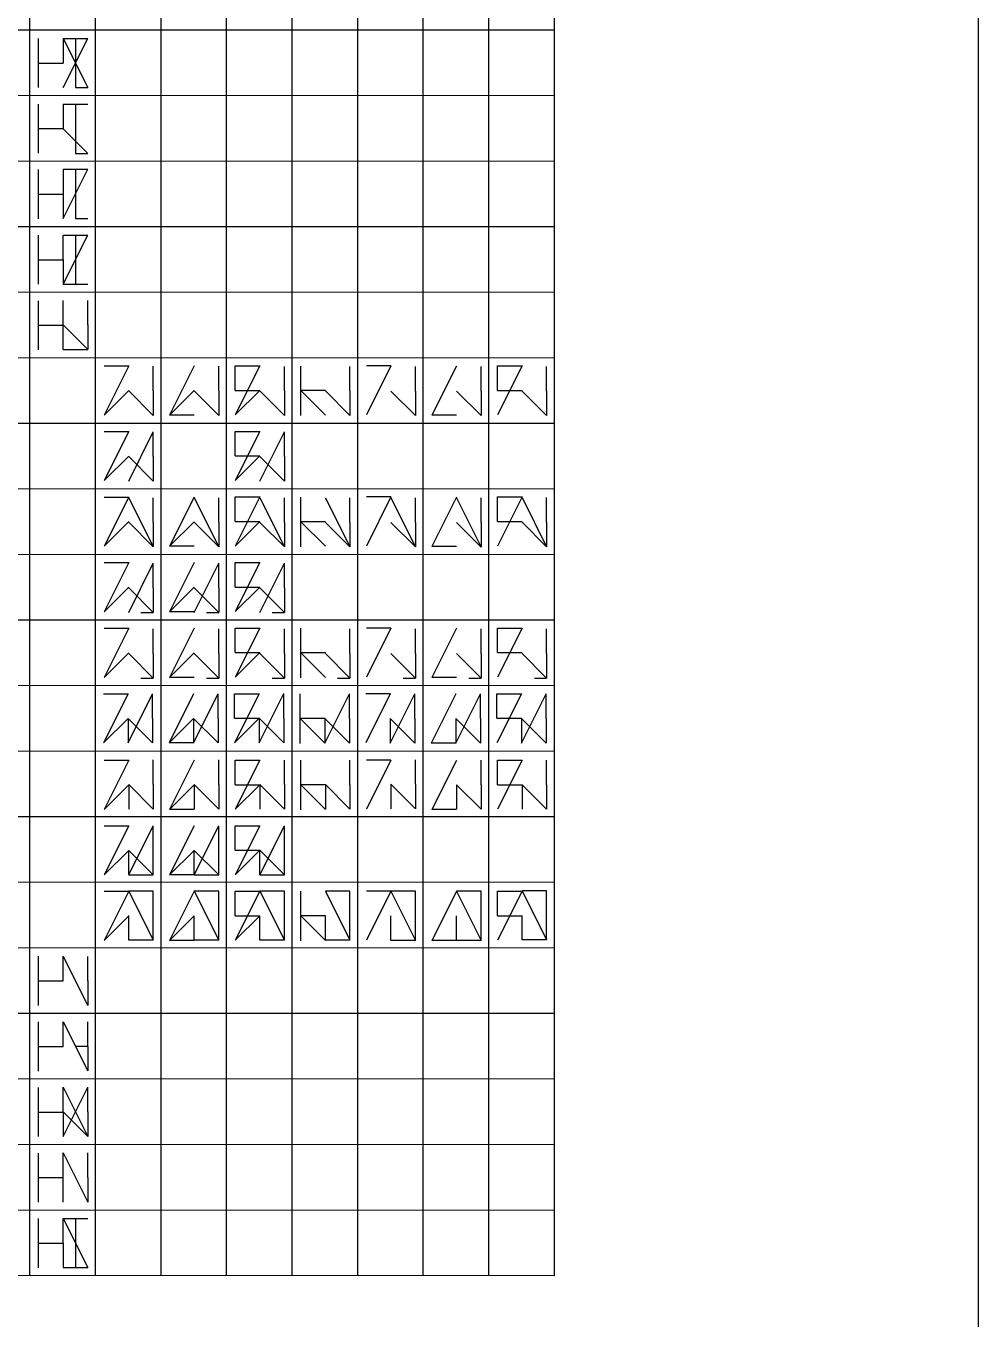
# Model space of a CAD drawing. Header units: millimetres. Extents: x 1653 to 8899, y -538 to 3451.
# Drawn here: x 4085 to 4666, y 493 to 1282 of the extents above; entities that cross this region are included whole.
import ezdxf

# ---------------------------------------------------------------- set-up
doc = ezdxf.new("R2010")
doc.units = ezdxf.units.MM

msp = doc.modelspace()

# ---------------------------------------------------------------- linework, layer by layer
for p, q in [((4666.08, 3451.48), (4666.08, -538.46)), ((4087.33, 1933.69), (4087.33, 519.77)), ((4127.33, 1933.69), (4127.33, 519.75)), ((4167.33, 1933.69), (4167.33, 519.73)), ((4167.33, 1933.44), (4167.33, 519.73)), ((4207.33, 1933.69), (4207.33, 519.71)), ((4207.33, 1933.69), (4207.33, 519.97)), ((4247.33, 1933.69), (4247.33, 519.7)), ((4247.33, 1933.69), (4247.33, 519.97)), ((4287.33, 1933.69), (4287.33, 519.68)), ((4327.33, 1933.69), (4327.33, 519.66)), ((4327.33, 1933.69), (4327.33, 519.97)), ((4367.33, 1933.69), (4367.33, 519.65)), ((4367.33, 1933.36), (4367.33, 519.65)), ((4407.33, 1933.69), (4407.33, 519.63)), ((4407.33, 1933.34), (4407.33, 519.63)), ((4407.33, 1279.63), (3487.33, 1280.03)), ((4092.8, 1259.61), (4092.8, 1274.61)), ((4107.8, 1274.61), (4122.8, 1274.61)), ((4107.8, 1244.61), (4122.8, 1274.61)), ((4107.8, 1274.61), (4122.8, 1244.61)), ((4107.8, 1274.61), (4107.8, 1259.61)), ((4115.3, 1274.61), (4115.3, 1244.61)), ((4092.8, 1244.61), (4092.8, 1259.61)), ((4092.8, 1259.61), (4107.8, 1259.61)), ((4407.33, 1239.63), (3487.33, 1240.03)), ((4115.3, 1244.61), (4122.8, 1244.61)), ((4092.8, 1219.61), (4092.8, 1234.61)), ((4107.8, 1234.61), (4107.8, 1219.61)), ((4107.8, 1234.46), (4122.8, 1234.46)), ((4115.3, 1234.46), (4115.3, 1204.46)), ((4092.8, 1204.61), (4092.8, 1219.61)), ((4092.8, 1219.61), (4107.8, 1219.61)), ((4107.8, 1219.46), (4122.8, 1204.46)), ((4407.33, 1199.63), (3487.33, 1200.03)), ((4115.3, 1204.46), (4122.8, 1204.46)), ((4092.8, 1179.61), (4092.8, 1194.61)), ((4107.8, 1194.84), (4122.8, 1194.84)), ((4107.8, 1164.84), (4122.8, 1194.84)), ((4107.8, 1194.61), (4107.8, 1179.61)), ((4115.3, 1194.84), (4115.3, 1164.84)), ((4092.8, 1164.61), (4092.8, 1179.61)), ((4092.8, 1179.61), (4107.8, 1179.61)), ((4107.8, 1179.84), (4107.8, 1164.84)), ((4407.33, 1159.63), (3487.33, 1160.03)), ((4115.3, 1164.84), (4122.8, 1164.84)), ((4092.8, 1139.61), (4092.8, 1154.61)), ((4107.8, 1154.68), (4122.8, 1154.68)), ((4107.8, 1124.68), (4122.8, 1154.68)), ((4107.8, 1139.68), (4107.8, 1154.68)), ((4115.3, 1154.68), (4115.3, 1124.68)), ((4092.8, 1124.61), (4092.8, 1139.61)), ((4092.8, 1139.61), (4107.8, 1139.61)), ((4107.8, 1139.68), (4107.8, 1124.68)), ((4107.8, 1124.68), (4122.8, 1124.68)), ((4407.33, 1119.63), (3487.33, 1120.03)), ((4092.8, 1099.61), (4092.8, 1114.61)), ((4107.79, 1099.68), (4107.79, 1114.68)), ((4122.8, 1099.84), (4122.8, 1114.84)), ((4092.8, 1084.61), (4092.8, 1099.61)), ((4092.8, 1099.61), (4107.8, 1099.61)), ((4107.79, 1084.84), (4107.79, 1099.84)), ((4107.8, 1099.84), (4122.8, 1084.84)), ((4122.8, 1099.84), (4122.8, 1084.84)), ((4107.79, 1084.84), (4122.79, 1084.84)), ((4407.33, 1079.63), (3487.33, 1080.03)), ((4147.8, 1074.82), (4132.8, 1044.82)), ((4132.8, 1074.82), (4147.8, 1074.82)), ((4162.8, 1059.59), (4162.8, 1074.59)), ((4187.8, 1074.8), (4172.8, 1044.8)), ((4202.8, 1059.58), (4202.8, 1074.58)), ((4212.8, 1074.89), (4227.8, 1074.89)), ((4212.8, 1059.89), (4212.8, 1074.89)), ((4227.8, 1074.89), (4212.8, 1044.89)), ((4242.8, 1059.56), (4242.8, 1074.56)), ((4252.8, 1059.77), (4252.8, 1074.77)), ((4282.8, 1059.54), (4282.8, 1074.54)), ((4307.8, 1074.89), (4292.8, 1044.89)), ((4307.8, 1074.89), (4292.8, 1074.89)), ((4322.8, 1059.52), (4322.8, 1074.52)), ((4347.8, 1074.73), (4332.8, 1044.73)), ((4362.8, 1059.51), (4362.8, 1074.51)), ((4372.8, 1074.89), (4387.8, 1074.89)), ((4372.8, 1059.89), (4372.8, 1074.89)), ((4387.8, 1074.89), (4372.8, 1044.89)), ((4402.8, 1059.49), (4402.8, 1074.49)), ((4147.8, 1059.82), (4132.8, 1044.82)), ((4147.8, 1059.59), (4162.8, 1044.59)), ((4162.8, 1059.59), (4162.8, 1044.59)), ((4187.8, 1059.8), (4172.8, 1044.8)), ((4187.8, 1059.58), (4202.8, 1044.58)), ((4202.8, 1059.58), (4202.8, 1044.58)), ((4212.8, 1059.89), (4227.8, 1059.89)), ((4227.8, 1059.89), (4212.8, 1044.89)), ((4227.8, 1059.56), (4242.8, 1044.56)), ((4242.8, 1059.56), (4242.8, 1044.56)), ((4252.8, 1059.77), (4267.8, 1044.77)), ((4267.8, 1059.77), (4252.8, 1059.77)), ((4252.8, 1044.54), (4252.8, 1059.54)), ((4267.8, 1059.54), (4282.8, 1044.54)), ((4282.8, 1059.54), (4282.8, 1044.54)), ((4307.8, 1059.52), (4322.8, 1044.52)), ((4322.8, 1059.52), (4322.8, 1044.52)), ((4347.8, 1059.51), (4362.8, 1044.51)), ((4362.8, 1059.51), (4362.8, 1044.51)), ((4372.8, 1059.89), (4387.8, 1059.89)), ((4387.8, 1059.49), (4402.8, 1044.49)), ((4402.8, 1059.49), (4402.8, 1044.49)), ((4187.8, 1044.8), (4172.8, 1044.8)), ((4347.8, 1044.73), (4332.8, 1044.73)), ((4407.33, 1039.63), (3487.33, 1040.03)), ((4147.8, 1034.82), (4132.8, 1004.82)), ((4132.8, 1034.82), (4147.8, 1034.82)), ((4147.8, 1004.59), (4162.8, 1034.59)), ((4162.8, 1019.59), (4162.8, 1034.59)), ((4212.8, 1034.89), (4227.8, 1034.89)), ((4212.8, 1019.89), (4212.8, 1034.89)), ((4227.8, 1034.89), (4212.8, 1004.89)), ((4227.8, 1004.56), (4242.8, 1034.56)), ((4242.8, 1019.56), (4242.8, 1034.56)), ((4147.8, 1019.82), (4132.8, 1004.82)), ((4147.8, 1019.59), (4162.8, 1004.59)), ((4162.8, 1019.59), (4162.8, 1004.59)), ((4212.8, 1019.89), (4227.8, 1019.89)), ((4227.8, 1019.89), (4212.8, 1004.89)), ((4227.8, 1019.56), (4242.8, 1004.56)), ((4242.8, 1019.56), (4242.8, 1004.56)), ((4407.33, 999.63), (3487.33, 1000.03)), ((4147.8, 994.82), (4132.8, 964.82)), ((4132.8, 994.82), (4147.8, 994.82)), ((4147.8, 994.42), (4162.8, 964.42)), ((4162.8, 979.42), (4162.8, 994.42)), ((4187.8, 994.8), (4172.8, 964.8)), ((4187.8, 994.4), (4202.8, 964.4)), ((4202.8, 979.4), (4202.8, 994.4)), ((4212.8, 994.89), (4227.8, 994.89)), ((4212.8, 979.89), (4212.8, 994.89)), ((4227.8, 994.89), (4212.8, 964.89)), ((4227.8, 994.39), (4242.8, 964.39)), ((4242.8, 979.39), (4242.8, 994.39)), ((4252.8, 979.77), (4252.8, 994.77)), ((4267.8, 994.37), (4282.8, 964.37)), ((4282.8, 979.37), (4282.8, 994.37)), ((4307.8, 994.89), (4292.8, 964.89)), ((4307.8, 994.89), (4292.8, 994.89)), ((4307.8, 994.35), (4322.8, 964.35)), ((4322.8, 979.35), (4322.8, 994.35)), ((4347.8, 994.73), (4332.8, 964.73)), ((4347.8, 994.33), (4362.8, 964.33)), ((4362.8, 979.33), (4362.8, 994.33)), ((4372.8, 994.89), (4387.8, 994.89)), ((4372.8, 979.89), (4372.8, 994.89)), ((4387.8, 994.89), (4372.8, 964.89)), ((4387.8, 994.49), (4402.8, 964.49)), ((4402.8, 979.49), (4402.8, 994.49)), ((4147.8, 979.82), (4132.8, 964.82)), ((4147.8, 979.42), (4162.8, 964.42)), ((4162.8, 979.42), (4162.8, 964.42)), ((4187.8, 979.8), (4172.8, 964.8)), ((4187.8, 979.4), (4202.8, 964.4)), ((4202.8, 979.4), (4202.8, 964.4)), ((4212.8, 979.89), (4227.8, 979.89)), ((4227.8, 979.89), (4212.8, 964.89)), ((4227.8, 979.39), (4242.8, 964.39)), ((4242.8, 979.39), (4242.8, 964.39)), ((4252.8, 979.77), (4267.8, 964.77)), ((4267.8, 979.77), (4252.8, 979.77)), ((4252.8, 964.54), (4252.8, 979.54)), ((4267.8, 979.37), (4282.8, 964.37)), ((4282.8, 979.37), (4282.8, 964.37)), ((4307.8, 979.35), (4322.8, 964.35)), ((4322.8, 979.35), (4322.8, 964.35)), ((4347.8, 979.33), (4362.8, 964.33)), ((4362.8, 979.33), (4362.8, 964.33)), ((4372.8, 979.89), (4387.8, 979.89)), ((4387.8, 979.49), (4402.8, 964.49)), ((4402.8, 979.49), (4402.8, 964.49)), ((4187.8, 964.8), (4172.8, 964.8)), ((4347.8, 964.73), (4332.8, 964.73)), ((4407.33, 959.63), (3487.33, 960.03)), ((4147.8, 954.84), (4132.8, 924.84)), ((4132.8, 954.84), (4147.8, 954.84)), ((4187.8, 954.82), (4172.8, 924.82)), ((4212.8, 954.9), (4227.8, 954.9)), ((4212.8, 939.9), (4212.8, 954.9)), ((4227.8, 954.9), (4212.8, 924.9)), ((4147.8, 924.44), (4162.8, 954.44)), ((4162.8, 939.44), (4162.8, 954.44)), ((4187.8, 924.42), (4202.8, 954.42)), ((4202.8, 939.42), (4202.8, 954.42)), ((4227.8, 924.4), (4242.8, 954.4)), ((4242.8, 939.4), (4242.8, 954.4)), ((4147.8, 939.84), (4132.8, 924.84)), ((4147.8, 939.44), (4162.8, 924.44)), ((4162.8, 939.44), (4162.8, 924.44)), ((4187.8, 939.82), (4172.8, 924.82)), ((4187.8, 939.42), (4202.8, 924.42)), ((4202.8, 939.42), (4202.8, 924.42)), ((4212.8, 939.9), (4227.8, 939.9)), ((4227.8, 939.9), (4212.8, 924.9)), ((4227.8, 939.4), (4242.8, 924.4)), ((4242.8, 939.4), (4242.8, 924.4)), ((4155.3, 924.44), (4162.8, 924.44)), ((4187.8, 924.82), (4172.8, 924.82)), ((4195.3, 924.42), (4202.8, 924.42)), ((4235.3, 924.4), (4242.8, 924.4)), ((4407.33, 919.63), (3487.33, 920.03)), ((4147.8, 914.82), (4132.8, 884.82)), ((4132.8, 914.82), (4147.8, 914.82)), ((4162.8, 899.42), (4162.8, 914.42)), ((4187.8, 914.8), (4172.8, 884.8)), ((4202.8, 899.4), (4202.8, 914.4)), ((4212.8, 914.89), (4227.8, 914.89)), ((4212.8, 899.89), (4212.8, 914.89)), ((4227.8, 914.89), (4212.8, 884.89)), ((4242.8, 899.39), (4242.8, 914.39)), ((4252.8, 899.77), (4252.8, 914.77)), ((4282.8, 899.37), (4282.8, 914.37)), ((4307.8, 914.89), (4292.8, 884.89)), ((4307.8, 914.89), (4292.8, 914.89)), ((4322.8, 899.35), (4322.8, 914.35)), ((4347.8, 914.73), (4332.8, 884.73)), ((4362.8, 899.33), (4362.8, 914.33)), ((4372.8, 914.89), (4387.8, 914.89)), ((4372.8, 899.89), (4372.8, 914.89)), ((4387.8, 914.89), (4372.8, 884.89)), ((4402.8, 899.32), (4402.8, 914.32)), ((4147.8, 899.82), (4132.8, 884.82)), ((4187.8, 899.8), (4172.8, 884.8)), ((4212.8, 899.89), (4227.8, 899.89)), ((4227.8, 899.89), (4212.8, 884.89)), ((4252.8, 899.77), (4267.8, 884.77)), ((4267.8, 899.77), (4252.8, 899.77)), ((4252.8, 884.54), (4252.8, 899.54)), ((4372.8, 899.89), (4387.8, 899.89)), ((4147.8, 899.42), (4162.8, 884.42)), ((4162.8, 899.42), (4162.8, 884.42)), ((4187.8, 899.4), (4202.8, 884.4)), ((4202.8, 899.4), (4202.8, 884.4)), ((4227.8, 899.39), (4242.8, 884.39)), ((4242.8, 899.39), (4242.8, 884.39)), ((4267.8, 899.37), (4282.8, 884.37)), ((4282.8, 899.37), (4282.8, 884.37)), ((4307.8, 899.35), (4322.8, 884.35)), ((4322.8, 899.35), (4322.8, 884.35)), ((4347.8, 899.33), (4362.8, 884.33)), ((4362.8, 899.33), (4362.8, 884.33)), ((4387.8, 899.32), (4402.8, 884.32)), ((4402.8, 899.32), (4402.8, 884.32)), ((4155.3, 884.42), (4162.8, 884.42)), ((4187.8, 884.8), (4172.8, 884.8)), ((4195.3, 884.4), (4202.8, 884.4)), ((4235.3, 884.39), (4242.8, 884.39)), ((4275.3, 884.37), (4282.8, 884.37)), ((4315.3, 884.35), (4322.8, 884.35)), ((4347.8, 884.73), (4332.8, 884.73)), ((4355.3, 884.33), (4362.8, 884.33)), ((4395.3, 884.32), (4402.8, 884.32)), ((4407.33, 879.63), (3487.33, 880.03)), ((4147.43, 874.78), (4132.43, 844.78)), ((4132.43, 874.78), (4147.43, 874.78)), ((4147.43, 844.78), (4162.43, 874.78)), ((4162.43, 859.78), (4162.43, 874.78)), ((4187.43, 874.77), (4172.43, 844.77)), ((4187.43, 844.77), (4202.43, 874.77)), ((4202.43, 859.77), (4202.43, 874.77)), ((4212.43, 874.85), (4227.43, 874.85)), ((4212.43, 859.85), (4212.43, 874.85)), ((4227.43, 874.85), (4212.43, 844.85)), ((4227.43, 844.96), (4242.43, 874.96)), ((4242.43, 859.96), (4242.43, 874.96)), ((4252.43, 859.73), (4252.43, 874.73)), ((4267.43, 844.73), (4282.43, 874.73)), ((4282.43, 859.73), (4282.43, 874.73)), ((4307.43, 874.85), (4292.43, 844.85)), ((4307.43, 874.85), (4292.43, 874.85)), ((4307.43, 844.72), (4322.43, 874.72)), ((4322.43, 859.72), (4322.43, 874.72)), ((4347.43, 874.7), (4332.43, 844.7)), ((4347.43, 844.7), (4362.43, 874.7)), ((4362.43, 859.7), (4362.43, 874.7)), ((4372.43, 874.85), (4387.43, 874.85)), ((4372.43, 859.85), (4372.43, 874.85)), ((4387.43, 874.85), (4372.43, 844.85)), ((4387.43, 844.68), (4402.43, 874.68)), ((4402.43, 859.68), (4402.43, 874.68)), ((4147.43, 859.78), (4132.43, 844.78)), ((4147.43, 859.78), (4162.43, 844.78)), ((4147.43, 859.78), (4147.43, 844.78)), ((4162.43, 859.78), (4162.43, 844.78)), ((4187.43, 859.77), (4172.43, 844.77)), ((4187.43, 859.77), (4202.43, 844.77)), ((4187.43, 859.77), (4187.43, 844.77)), ((4202.43, 859.77), (4202.43, 844.77)), ((4212.43, 859.85), (4227.43, 859.85)), ((4227.43, 859.85), (4212.43, 844.85)), ((4227.43, 859.96), (4242.43, 844.96)), ((4227.43, 859.96), (4227.43, 844.96)), ((4242.43, 859.96), (4242.43, 844.96)), ((4252.43, 859.73), (4267.43, 844.73)), ((4267.43, 859.73), (4252.43, 859.73)), ((4252.43, 844.51), (4252.43, 859.51)), ((4267.43, 859.73), (4282.43, 844.73)), ((4267.43, 859.73), (4267.43, 844.73)), ((4282.43, 859.73), (4282.43, 844.73)), ((4307.43, 859.72), (4322.43, 844.72)), ((4307.43, 859.72), (4307.43, 844.72)), ((4322.43, 859.72), (4322.43, 844.72)), ((4347.43, 859.7), (4362.43, 844.7)), ((4347.43, 859.7), (4347.43, 844.7)), ((4362.43, 859.7), (4362.43, 844.7)), ((4372.43, 859.85), (4387.43, 859.85)), ((4387.43, 859.68), (4402.43, 844.68)), ((4387.43, 859.68), (4387.43, 844.68)), ((4402.43, 859.68), (4402.43, 844.68)), ((4187.43, 844.77), (4172.43, 844.77)), ((4347.43, 844.7), (4332.43, 844.7)), ((4407.33, 839.63), (3487.33, 840.03)), ((4147.8, 834.25), (4132.8, 804.25)), ((4132.8, 834.25), (4147.8, 834.25)), ((4162.8, 819.42), (4162.8, 834.42)), ((4187.8, 834.23), (4172.8, 804.23)), ((4202.8, 819.4), (4202.8, 834.4)), ((4212.8, 834.32), (4227.8, 834.32)), ((4212.8, 819.32), (4212.8, 834.32)), ((4227.8, 834.32), (4212.8, 804.32)), ((4242.8, 819.39), (4242.8, 834.39)), ((4252.8, 819.2), (4252.8, 834.2)), ((4282.8, 819.37), (4282.8, 834.37)), ((4307.8, 834.32), (4292.8, 804.32)), ((4307.8, 834.32), (4292.8, 834.32)), ((4322.8, 819.59), (4322.8, 834.59)), ((4347.8, 834.16), (4332.8, 804.16)), ((4362.8, 819.33), (4362.8, 834.33)), ((4372.8, 834.32), (4387.8, 834.32)), ((4372.8, 819.32), (4372.8, 834.32)), ((4387.8, 834.32), (4372.8, 804.32)), ((4402.8, 819.32), (4402.8, 834.32)), ((4147.8, 819.25), (4132.8, 804.25)), ((4147.8, 819.42), (4162.8, 804.42)), ((4147.8, 819.42), (4147.8, 804.42)), ((4162.8, 819.42), (4162.8, 804.42)), ((4187.8, 819.23), (4172.8, 804.23)), ((4187.8, 819.4), (4202.8, 804.4)), ((4187.8, 819.4), (4187.8, 804.4)), ((4202.8, 819.4), (4202.8, 804.4)), ((4212.8, 819.32), (4227.8, 819.32)), ((4227.8, 819.32), (4212.8, 804.32)), ((4227.8, 819.39), (4242.8, 804.39)), ((4227.8, 819.39), (4227.8, 804.39)), ((4242.8, 819.39), (4242.8, 804.39)), ((4252.8, 819.2), (4267.8, 804.2)), ((4267.8, 819.2), (4252.8, 819.2)), ((4252.8, 803.97), (4252.8, 818.97)), ((4267.8, 819.37), (4282.8, 804.37)), ((4267.8, 819.37), (4267.8, 804.37)), ((4282.8, 819.37), (4282.8, 804.37)), ((4307.8, 819.59), (4322.8, 804.59)), ((4307.8, 819.59), (4307.8, 804.59)), ((4322.8, 819.59), (4322.8, 804.59)), ((4347.8, 819.33), (4362.8, 804.33)), ((4347.8, 819.33), (4347.8, 804.33)), ((4362.8, 819.33), (4362.8, 804.33)), ((4372.8, 819.32), (4387.8, 819.32)), ((4387.8, 819.32), (4402.8, 804.32)), ((4387.8, 819.32), (4387.8, 804.32)), ((4402.8, 819.32), (4402.8, 804.32)), ((4407.33, 799.63), (3487.33, 800.03)), ((4187.8, 804.23), (4172.8, 804.23)), ((4347.8, 804.16), (4332.8, 804.16)), ((4147.8, 794.25), (4132.8, 764.25)), ((4132.8, 794.25), (4147.8, 794.25)), ((4147.8, 764.25), (4162.8, 794.25)), ((4162.8, 779.25), (4162.8, 794.25)), ((4187.8, 794.23), (4172.8, 764.23)), ((4187.8, 764.23), (4202.8, 794.23)), ((4202.8, 779.23), (4202.8, 794.23)), ((4212.8, 794.32), (4227.8, 794.32)), ((4212.8, 779.32), (4212.8, 794.32)), ((4227.8, 794.32), (4212.8, 764.32)), ((4227.8, 764.32), (4242.8, 794.32)), ((4242.8, 779.32), (4242.8, 794.32)), ((4147.8, 779.25), (4132.8, 764.25)), ((4147.8, 764.25), (4147.8, 779.25)), ((4147.8, 779.25), (4162.8, 764.25)), ((4162.8, 764.25), (4162.8, 779.25)), ((4187.8, 779.23), (4172.8, 764.23)), ((4187.8, 764.23), (4187.8, 779.23)), ((4187.8, 779.23), (4202.8, 764.23)), ((4202.8, 764.23), (4202.8, 779.23)), ((4212.8, 779.32), (4227.8, 779.32)), ((4227.8, 779.32), (4212.8, 764.32)), ((4227.8, 764.32), (4227.8, 779.32)), ((4227.8, 779.32), (4242.8, 764.32)), ((4242.8, 764.32), (4242.8, 779.32)), ((4407.33, 759.63), (3487.33, 760.03)), ((4147.8, 764.25), (4162.8, 764.25)), ((4187.8, 764.23), (4172.8, 764.23)), ((4187.8, 764.23), (4202.8, 764.23)), ((4227.8, 764.32), (4242.8, 764.32)), ((4147.8, 754.32), (4132.8, 724.32)), ((4132.8, 754.32), (4147.8, 754.32)), ((4147.8, 754.42), (4162.8, 724.42)), ((4162.8, 754.42), (4147.8, 754.42)), ((4162.8, 739.42), (4162.8, 754.42)), ((4187.8, 754.3), (4172.8, 724.3)), ((4187.8, 754.4), (4202.8, 724.4)), ((4202.8, 754.4), (4187.8, 754.4)), ((4202.8, 739.4), (4202.8, 754.4)), ((4212.8, 754.39), (4227.8, 754.39)), ((4212.8, 739.39), (4212.8, 754.39)), ((4227.8, 754.39), (4212.8, 724.39)), ((4227.8, 754.39), (4242.8, 724.39)), ((4242.8, 754.39), (4227.8, 754.39)), ((4242.8, 739.39), (4242.8, 754.39)), ((4252.8, 739.27), (4252.8, 754.27)), ((4267.8, 754.37), (4282.8, 724.37)), ((4282.8, 754.37), (4267.8, 754.37)), ((4282.8, 739.37), (4282.8, 754.37)), ((4307.8, 754.39), (4292.8, 724.39)), ((4307.8, 754.39), (4292.8, 754.39)), ((4307.8, 754.35), (4322.8, 724.35)), ((4322.8, 754.35), (4307.8, 754.35)), ((4322.8, 739.35), (4322.8, 754.35)), ((4347.8, 754.23), (4332.8, 724.23)), ((4347.8, 754.33), (4362.8, 724.33)), ((4362.8, 754.33), (4347.8, 754.33)), ((4362.8, 739.33), (4362.8, 754.33)), ((4372.8, 754.39), (4387.8, 754.39)), ((4372.8, 739.39), (4372.8, 754.39)), ((4387.8, 754.39), (4372.8, 724.39)), ((4387.8, 754.59), (4402.8, 724.59)), ((4402.8, 754.59), (4387.8, 754.59)), ((4402.8, 739.59), (4402.8, 754.59)), ((4147.8, 739.32), (4132.8, 724.32)), ((4147.8, 724.42), (4147.8, 739.42)), ((4162.8, 724.42), (4162.8, 739.42)), ((4187.8, 739.3), (4172.8, 724.3)), ((4187.8, 724.4), (4187.8, 739.4)), ((4202.8, 724.4), (4202.8, 739.4)), ((4212.8, 739.39), (4227.8, 739.39)), ((4227.8, 739.39), (4212.8, 724.39)), ((4227.8, 724.39), (4227.8, 739.39)), ((4242.8, 724.39), (4242.8, 739.39)), ((4252.8, 739.27), (4267.8, 724.27)), ((4267.8, 739.27), (4252.8, 739.27)), ((4252.8, 724.04), (4252.8, 739.04)), ((4267.8, 724.37), (4267.8, 739.37)), ((4282.8, 724.37), (4282.8, 739.37)), ((4307.8, 724.35), (4307.8, 739.35)), ((4322.8, 724.35), (4322.8, 739.35)), ((4347.8, 724.33), (4347.8, 739.33)), ((4362.8, 724.33), (4362.8, 739.33)), ((4372.8, 739.39), (4387.8, 739.39)), ((4387.8, 724.59), (4387.8, 739.59)), ((4402.8, 724.59), (4402.8, 739.59)), ((4407.33, 719.63), (3487.33, 720.03)), ((4162.8, 724.42), (4147.8, 724.42)), ((4187.8, 724.3), (4172.8, 724.3)), ((4202.8, 724.4), (4187.8, 724.4)), ((4242.8, 724.39), (4227.8, 724.39)), ((4282.8, 724.37), (4267.8, 724.37)), ((4322.8, 724.35), (4307.8, 724.35)), ((4347.8, 724.23), (4332.8, 724.23)), ((4362.8, 724.33), (4347.8, 724.33)), ((4402.8, 724.59), (4387.8, 724.59)), ((4092.8, 699.61), (4092.8, 714.61)), ((4107.79, 699.68), (4107.79, 714.68)), ((4107.8, 714.59), (4122.8, 684.59)), ((4122.8, 699.59), (4122.8, 714.59)), ((4092.8, 684.61), (4092.8, 699.61)), ((4092.8, 699.61), (4107.8, 699.61)), ((4122.8, 699.59), (4122.8, 684.59)), ((4407.33, 679.63), (3487.33, 680.03)), ((4092.8, 659.61), (4092.8, 674.61)), ((4107.79, 659.68), (4107.79, 674.68)), ((4107.79, 674.68), (4122.79, 644.68)), ((4122.79, 659.68), (4122.79, 674.68)), ((4092.8, 644.61), (4092.8, 659.61)), ((4092.8, 659.61), (4107.8, 659.61)), ((4122.79, 659.68), (4115.29, 659.68)), ((4122.79, 659.68), (4122.79, 644.68)), ((4407.33, 639.63), (3487.33, 640.03)), ((4092.8, 619.61), (4092.8, 634.61)), ((4107.79, 619.68), (4107.79, 634.68)), ((4107.79, 634.68), (4122.79, 604.68)), ((4107.79, 604.68), (4122.79, 634.68)), ((4122.79, 619.68), (4122.79, 634.68)), ((4092.8, 604.61), (4092.8, 619.61)), ((4092.8, 619.61), (4107.8, 619.61)), ((4107.79, 619.68), (4122.79, 604.68)), ((4107.79, 619.68), (4107.79, 604.68)), ((4122.79, 619.68), (4122.79, 604.68)), ((4407.33, 599.63), (3487.33, 600.03)), ((4092.8, 579.61), (4092.8, 594.61)), ((4107.79, 579.68), (4107.79, 594.68)), ((4107.79, 594.68), (4122.79, 564.68)), ((4122.79, 579.68), (4122.79, 594.68)), ((4092.8, 564.61), (4092.8, 579.61)), ((4092.8, 579.61), (4107.8, 579.61)), ((4107.79, 564.68), (4107.79, 579.68)), ((4122.79, 579.68), (4122.79, 564.68)), ((4407.33, 559.63), (3487.33, 560.03)), ((4092.8, 539.61), (4092.8, 554.61)), ((4107.79, 539.68), (4107.79, 554.68)), ((4107.79, 554.68), (4122.79, 554.68)), ((4107.79, 554.68), (4122.79, 524.68)), ((4115.29, 554.68), (4115.29, 524.68)), ((4092.8, 524.61), (4092.8, 539.61)), ((4092.8, 539.61), (4107.8, 539.61)), ((4107.79, 539.68), (4107.79, 524.68)), ((4107.79, 524.68), (4115.29, 524.68)), ((4115.29, 524.68), (4122.79, 524.68)), ((4407.33, 519.63), (3487.33, 520.03))]:
    msp.add_line(p, q)

doc.saveas('drawing.dxf')
